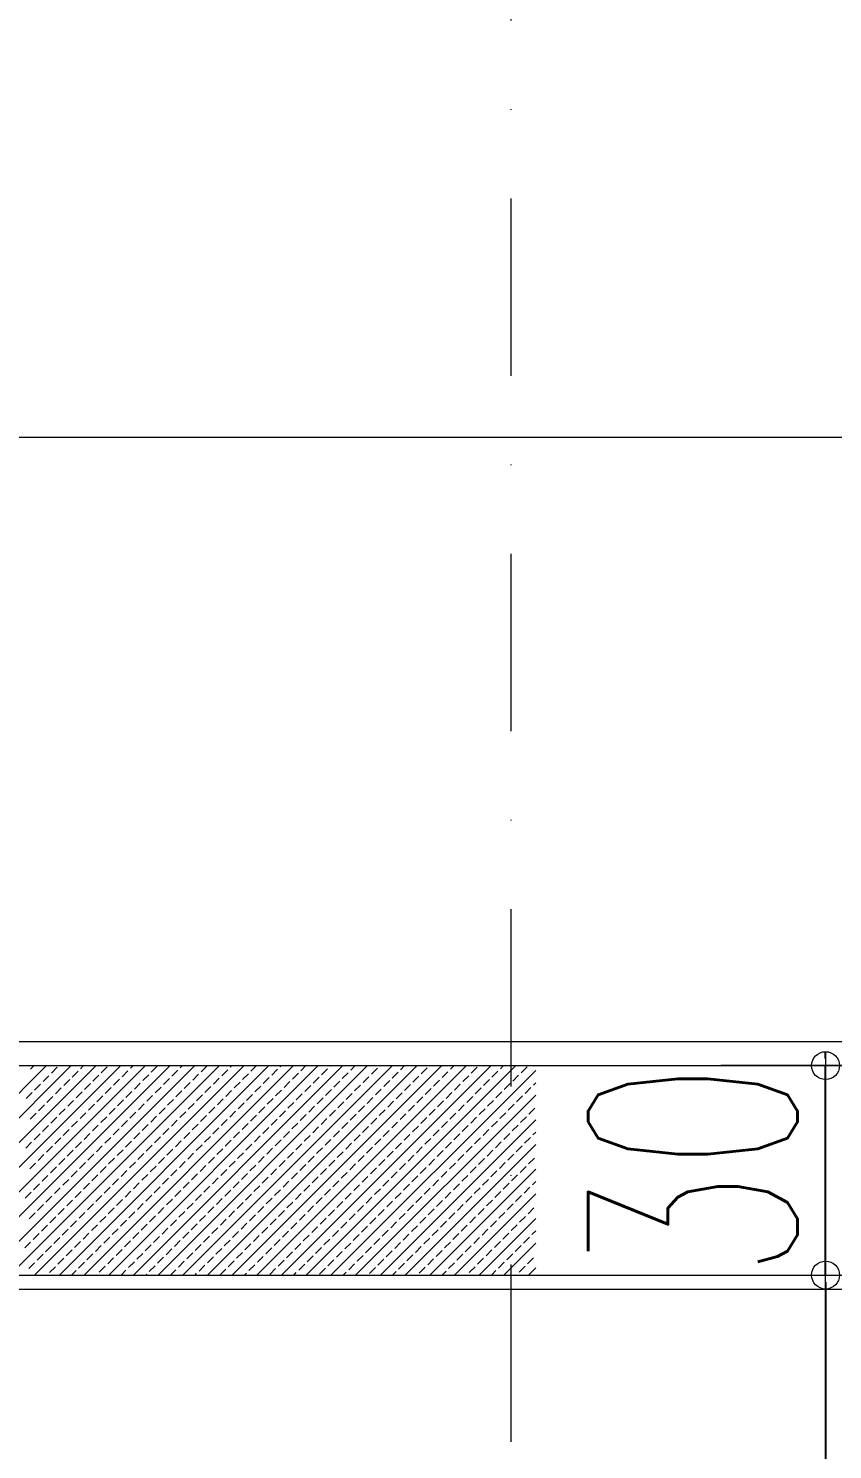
# Model space of a CAD drawing. Header units: millimetres. Extents: x -16104 to 67872, y -88009 to 12107.
# Drawn here: x 45326.8 to 45442, y 11371.1 to 11574.7 of the extents above; entities that cross this region are included whole.
import ezdxf

# ---------------------------------------------------------------- set-up
doc = ezdxf.new("R2010")
doc.units = ezdxf.units.MM
doc.linetypes.add('DASHDOTX2', pattern=[50.8, 25.4, -12.7, 0, -12.7])
doc.layers.get('0').update_dxf_attribs({"color": 241})
doc.layers.add('TARAMA', color=8, linetype='Continuous', lineweight=15)
doc.styles.add('DIM', font='Txttw.shx', dxfattribs={"width": 0.6})
doc.dimstyles.new('50', dxfattribs={"dimscale": 0, "dimtxt": 30, "dimasz": 1, "dimexe": 0, "dimexo": 2, "dimgap": 4, "dimtad": 1, "dimdec": 0, "dimzin": 0, "dimdsep": 46, "dimtxsty": 'DIM', "dimblk1": 'DOT', "dimblk2": 'DOT', "dimsah": 1, "dimcen": 1.5, "dimdle": 3, "dimse1": 1, "dimse2": 1, "dimclrd": 256, "dimclre": 9, "dimclrt": 256, "dimadec": 0, "dimazin": 0, "dimtfac": 0.24, "dimtdec": 0, "dimtix": 1, "dimtmove": 2, "dimatfit": 3, "dimldrblk": 'DOT', "dimfxl": 0, "dimtolj": 1, "dimtzin": 15, "dimarcsym": 0})

# ---------------------------------------------------------------- blocks, each defined once
blk = doc.blocks.new('DOT')
for p, q in [((0, 15), (0, -15)), ((-2, 0), (0, 0)), ((2, 0), (0, 0))]:
    blk.add_line(p, q)
blk.add_circle((0, 0), 2)
blk = doc.blocks.new('*D400')
at = {"layer": 'Defpoints', "color": 0, "transparency": 16777216}
for p in [(45440.95, 11396.09), (45440.95, 11131.09), (45440.95, 11131.09)]:
    blk.add_point(p, dxfattribs=at)
at = {"layer": 'TARAMA', "lineweight": -2, "transparency": 16777216}
blk.add_line((45440.95, 11395.09), (45440.95, 11132.09), dxfattribs=at)
for p, rotation in [((45440.95, 11396.09), 90), ((45440.95, 11131.09), 270)]:
    blk.add_blockref('DOT', p, dxfattribs=dict(at, rotation=rotation))
at = {"layer": 'TARAMA', "transparency": 16777216, "insert": (45421.95, 11263.59), "char_height": 30, "attachment_point": 5, "rotation": 90, "style": 'DIM'}
blk.add_mtext('\\A1;270', dxfattribs=at)
blk = doc.blocks.new('*D401')
at = {"layer": 'Defpoints', "color": 0, "transparency": 16777216}
for p in [(45440.95, 11426.09), (45480.63, 11426.09), (45480.63, 11396.09)]:
    blk.add_point(p, dxfattribs=at)
at = {"layer": 'TARAMA', "lineweight": -2, "transparency": 16777216}
for p, q in [((45440.95, 11427.09), (45440.95, 11428.09)), ((45440.95, 11396.09), (45440.95, 11426.09)), ((45440.95, 11395.09), (45440.95, 11394.09))]:
    blk.add_line(p, q, dxfattribs=at)
for p, rotation in [((45440.95, 11426.09), 270), ((45440.95, 11396.09), 90)]:
    blk.add_blockref('DOT', p, dxfattribs=dict(at, rotation=rotation))
at = {"layer": 'TARAMA', "transparency": 16777216, "insert": (45421.95, 11411.09), "char_height": 30, "attachment_point": 5, "rotation": 90, "style": 'DIM'}
blk.add_mtext('\\A1;30', dxfattribs=at)

msp = doc.modelspace()

# ---------------------------------------------------------------- linework, layer by layer
at = {"layer": 'TARAMA', "linetype": 'DASHDOTX2'}
msp.add_line((45395.94, 8929.01), (45395.94, 11822.7), dxfattribs=at)
at = {"layer": 'TARAMA'}
for p, q in [((45450.95, 11516.09), (44946.45, 11516.09)), ((44927.62, 11429.57), (45378.43, 11429.57)), ((44511.45, 11426.09), (45575.95, 11426.09)), ((45299.43, 11396.09), (45329.43, 11426.09)), ((45302.96, 11396.09), (45332.96, 11426.09)), ((45306.5, 11396.09), (45336.5, 11426.09)), ((45310.03, 11396.09), (45340.03, 11426.09)), ((45313.57, 11396.09), (45343.57, 11426.09)), ((45317.11, 11396.09), (45347.11, 11426.09)), ((45320.64, 11396.09), (45350.64, 11426.09)), ((45324.18, 11396.09), (45354.18, 11426.09)), ((45327.14, 11425.57), (45327.66, 11426.09)), ((45327.71, 11396.09), (45357.71, 11426.09)), ((45330.11, 11425.01), (45330.96, 11425.86)), ((45331.25, 11396.09), (45361.25, 11426.09)), ((45334.28, 11425.64), (45334.73, 11426.09)), ((45334.78, 11396.09), (45364.78, 11426.09)), ((45337.25, 11425.08), (45338.1, 11425.93)), ((45338.32, 11396.09), (45368.32, 11426.09)), ((45341.43, 11425.71), (45341.8, 11426.09)), ((45341.85, 11396.09), (45371.85, 11426.09)), ((45344.4, 11425.15), (45345.24, 11426)), ((45345.39, 11396.09), (45375.39, 11426.09)), ((45348.57, 11425.78), (45348.87, 11426.09)), ((45348.93, 11396.09), (45378.93, 11426.09)), ((45351.54, 11425.22), (45352.39, 11426.07)), ((45352.46, 11396.09), (45382.46, 11426.09)), ((45355.71, 11425.86), (45355.94, 11426.09)), ((45356, 11396.09), (45386, 11426.09)), ((45358.68, 11425.29), (45359.48, 11426.09)), ((45359.53, 11396.09), (45389.53, 11426.09)), ((45362.85, 11425.93), (45363.01, 11426.09)), ((45363.07, 11396.09), (45393.07, 11426.09)), ((45365.82, 11425.36), (45366.55, 11426.09)), ((45366.6, 11396.09), (45396.6, 11426.09)), ((45369.99, 11426), (45370.08, 11426.09)), ((45372.96, 11425.43), (45373.62, 11426.09)), ((45377.13, 11426.07), (45377.15, 11426.09)), ((45380.1, 11425.5), (45380.69, 11426.09)), ((45383.07, 11424.94), (45383.92, 11425.78)), ((45387.25, 11425.57), (45387.76, 11426.09)), ((45390.22, 11425.01), (45391.06, 11425.86)), ((45394.39, 11425.64), (45394.83, 11426.09)), ((45397.36, 11425.08), (45398.21, 11425.93)), ((45328.91, 11423.8), (45329.76, 11424.65)), ((45331.88, 11423.24), (45332.73, 11424.09)), ((45333.08, 11424.44), (45333.93, 11425.29)), ((45336.05, 11423.88), (45336.9, 11424.72)), ((45339.02, 11423.31), (45339.87, 11424.16)), ((45340.22, 11424.51), (45341.07, 11425.36)), ((45343.19, 11423.95), (45344.04, 11424.79)), ((45346.16, 11423.38), (45347.01, 11424.23)), ((45347.37, 11424.58), (45348.21, 11425.43)), ((45350.34, 11424.02), (45351.18, 11424.87)), ((45353.31, 11423.45), (45354.15, 11424.3)), ((45354.51, 11424.65), (45355.36, 11425.5)), ((45356.28, 11422.89), (45357.12, 11423.73)), ((45357.48, 11424.09), (45358.33, 11424.94)), ((45360.45, 11423.52), (45361.3, 11424.37)), ((45361.65, 11424.72), (45362.5, 11425.57)), ((45363.42, 11422.96), (45364.27, 11423.8)), ((45364.62, 11424.16), (45365.47, 11425.01)), ((45367.59, 11423.59), (45368.44, 11424.44)), ((45368.79, 11424.79), (45369.64, 11425.64)), ((45370.14, 11396.09), (45399.45, 11425.4)), ((45370.56, 11423.03), (45371.41, 11423.88)), ((45371.76, 11424.23), (45372.61, 11425.08)), ((45374.73, 11423.66), (45375.58, 11424.51)), ((45375.93, 11424.87), (45376.78, 11425.71)), ((45377.7, 11423.1), (45378.55, 11423.95)), ((45378.9, 11424.3), (45379.75, 11425.15)), ((45381.87, 11423.73), (45382.72, 11424.58)), ((45384.84, 11423.17), (45385.69, 11424.02)), ((45386.04, 11424.37), (45386.89, 11425.22)), ((45389.01, 11423.8), (45389.86, 11424.65)), ((45391.98, 11423.24), (45392.83, 11424.09)), ((45393.19, 11424.44), (45394.03, 11425.29)), ((45396.16, 11423.88), (45397, 11424.72)), ((45326.51, 11421.4), (45327.35, 11422.25)), ((45327.71, 11422.6), (45328.56, 11423.45)), ((45329.48, 11420.83), (45330.32, 11421.68)), ((45330.68, 11422.04), (45331.53, 11422.89)), ((45333.65, 11421.47), (45334.5, 11422.32)), ((45334.85, 11422.67), (45335.7, 11423.52)), ((45336.62, 11420.91), (45337.47, 11421.75)), ((45337.82, 11422.11), (45338.67, 11422.96)), ((45340.79, 11421.54), (45341.64, 11422.39)), ((45341.99, 11422.74), (45342.84, 11423.59)), ((45343.76, 11420.98), (45344.61, 11421.82)), ((45344.96, 11422.18), (45345.81, 11423.03)), ((45347.93, 11421.61), (45348.78, 11422.46)), ((45349.13, 11422.81), (45349.98, 11423.66)), ((45350.9, 11421.05), (45351.75, 11421.9)), ((45352.1, 11422.25), (45352.95, 11423.1)), ((45355.07, 11421.68), (45355.92, 11422.53)), ((45358.04, 11421.12), (45358.89, 11421.97)), ((45359.25, 11422.32), (45360.09, 11423.17)), ((45362.22, 11421.75), (45363.06, 11422.6)), ((45365.18, 11421.19), (45366.03, 11422.04)), ((45366.39, 11422.39), (45367.24, 11423.24)), ((45369.36, 11421.82), (45370.21, 11422.67)), ((45372.33, 11421.26), (45373.18, 11422.11)), ((45373.53, 11422.46), (45374.38, 11423.31)), ((45373.67, 11396.09), (45399.45, 11421.86)), ((45376.5, 11421.9), (45377.35, 11422.74)), ((45379.47, 11421.33), (45380.32, 11422.18)), ((45380.67, 11422.53), (45381.52, 11423.38)), ((45383.64, 11421.97), (45384.49, 11422.81)), ((45386.61, 11421.4), (45387.46, 11422.25)), ((45387.81, 11422.6), (45388.66, 11423.45)), ((45389.58, 11420.83), (45390.43, 11421.68)), ((45390.78, 11422.04), (45391.63, 11422.89)), ((45393.75, 11421.47), (45394.6, 11422.32)), ((45394.95, 11422.67), (45395.8, 11423.52)), ((45396.72, 11420.91), (45397.57, 11421.75)), ((45397.92, 11422.11), (45398.77, 11422.96)), ((45399.13, 11423.31), (45399.45, 11423.63)), ((45328.27, 11419.63), (45329.12, 11420.48)), ((45331.24, 11419.07), (45332.09, 11419.92)), ((45332.45, 11420.27), (45333.29, 11421.12)), ((45335.42, 11419.7), (45336.26, 11420.55)), ((45338.39, 11419.14), (45339.23, 11419.99)), ((45339.59, 11420.34), (45340.44, 11421.19)), ((45342.56, 11419.77), (45343.41, 11420.62)), ((45345.53, 11419.21), (45346.38, 11420.06)), ((45346.73, 11420.41), (45347.58, 11421.26)), ((45349.7, 11419.84), (45350.55, 11420.69)), ((45352.67, 11419.28), (45353.52, 11420.13)), ((45353.87, 11420.48), (45354.72, 11421.33)), ((45356.84, 11419.92), (45357.69, 11420.76)), ((45359.81, 11419.35), (45360.66, 11420.2)), ((45361.01, 11420.55), (45361.86, 11421.4)), ((45362.78, 11418.78), (45363.63, 11419.63)), ((45363.98, 11419.99), (45364.83, 11420.83)), ((45366.95, 11419.42), (45367.8, 11420.27)), ((45368.15, 11420.62), (45369, 11421.47)), ((45369.92, 11418.85), (45370.77, 11419.7)), ((45371.12, 11420.06), (45371.97, 11420.91)), ((45374.09, 11419.49), (45374.94, 11420.34)), ((45375.3, 11420.69), (45376.15, 11421.54)), ((45377.06, 11418.93), (45377.91, 11419.77)), ((45378.27, 11420.13), (45379.11, 11420.98)), ((45381.24, 11419.56), (45382.08, 11420.41)), ((45382.44, 11420.76), (45383.29, 11421.61)), ((45384.21, 11419), (45385.05, 11419.84)), ((45385.41, 11420.2), (45386.26, 11421.05)), ((45388.38, 11419.63), (45389.23, 11420.48)), ((45391.35, 11419.07), (45392.2, 11419.92)), ((45392.55, 11420.27), (45393.4, 11421.12)), ((45395.52, 11419.7), (45396.37, 11420.55)), ((45398.49, 11419.14), (45399.34, 11419.99)), ((45327.07, 11418.43), (45327.92, 11419.28)), ((45330.04, 11417.87), (45330.89, 11418.71)), ((45333.01, 11417.3), (45333.86, 11418.15)), ((45334.21, 11418.5), (45335.06, 11419.35)), ((45335.98, 11416.73), (45336.83, 11417.58)), ((45337.18, 11417.94), (45338.03, 11418.78)), ((45340.15, 11417.37), (45341, 11418.22)), ((45341.36, 11418.57), (45342.2, 11419.42)), ((45343.12, 11416.8), (45343.97, 11417.65)), ((45344.33, 11418.01), (45345.17, 11418.85)), ((45347.3, 11417.44), (45348.14, 11418.29)), ((45348.5, 11418.64), (45349.35, 11419.49)), ((45350.26, 11416.88), (45351.11, 11417.72)), ((45351.47, 11418.08), (45352.32, 11418.93)), ((45354.44, 11417.51), (45355.29, 11418.36)), ((45355.64, 11418.71), (45356.49, 11419.56)), ((45357.41, 11416.95), (45358.26, 11417.79)), ((45358.61, 11418.15), (45359.46, 11419)), ((45361.58, 11417.58), (45362.43, 11418.43)), ((45364.55, 11417.02), (45365.4, 11417.87)), ((45365.75, 11418.22), (45366.6, 11419.07)), ((45368.72, 11417.65), (45369.57, 11418.5)), ((45371.69, 11417.09), (45372.54, 11417.94)), ((45372.89, 11418.29), (45373.74, 11419.14)), ((45375.86, 11417.72), (45376.71, 11418.57)), ((45377.21, 11396.09), (45399.45, 11418.33)), ((45378.83, 11417.16), (45379.68, 11418.01)), ((45380.03, 11418.36), (45380.88, 11419.21)), ((45383, 11417.79), (45383.85, 11418.64)), ((45385.97, 11417.23), (45386.82, 11418.08)), ((45387.18, 11418.43), (45388.02, 11419.28)), ((45390.15, 11417.87), (45390.99, 11418.71)), ((45393.12, 11417.3), (45393.96, 11418.15)), ((45394.32, 11418.5), (45395.17, 11419.35)), ((45396.09, 11416.73), (45396.93, 11417.58)), ((45397.29, 11417.94), (45398.14, 11418.78)), ((45327.64, 11415.46), (45328.49, 11416.31)), ((45328.84, 11416.66), (45329.69, 11417.51)), ((45330.61, 11414.9), (45331.46, 11415.74)), ((45331.81, 11416.1), (45332.66, 11416.95)), ((45334.78, 11415.53), (45335.63, 11416.38)), ((45337.75, 11414.97), (45338.6, 11415.81)), ((45338.95, 11416.17), (45339.8, 11417.02)), ((45341.92, 11415.6), (45342.77, 11416.45)), ((45344.89, 11415.04), (45345.74, 11415.89)), ((45346.09, 11416.24), (45346.94, 11417.09)), ((45349.06, 11415.67), (45349.91, 11416.52)), ((45352.03, 11415.11), (45352.88, 11415.96)), ((45353.23, 11416.31), (45354.08, 11417.16)), ((45356.2, 11415.74), (45357.05, 11416.59)), ((45359.17, 11415.18), (45360.02, 11416.03)), ((45360.38, 11416.38), (45361.23, 11417.23)), ((45363.35, 11415.81), (45364.19, 11416.66)), ((45366.32, 11415.25), (45367.16, 11416.1)), ((45367.52, 11416.45), (45368.37, 11417.3)), ((45370.49, 11415.89), (45371.34, 11416.73)), ((45373.46, 11415.32), (45374.31, 11416.17)), ((45374.66, 11416.52), (45375.51, 11417.37)), ((45376.43, 11414.75), (45377.28, 11415.6)), ((45377.63, 11415.96), (45378.48, 11416.8)), ((45380.6, 11415.39), (45381.45, 11416.24)), ((45381.8, 11416.59), (45382.65, 11417.44)), ((45383.57, 11414.82), (45384.42, 11415.67)), ((45384.77, 11416.03), (45385.62, 11416.88)), ((45387.74, 11415.46), (45388.59, 11416.31)), ((45388.94, 11416.66), (45389.79, 11417.51)), ((45390.71, 11414.9), (45391.56, 11415.74)), ((45391.91, 11416.1), (45392.76, 11416.95)), ((45394.88, 11415.53), (45395.73, 11416.38)), ((45397.85, 11414.97), (45398.7, 11415.81)), ((45399.06, 11416.17), (45399.45, 11416.56)), ((45326.44, 11414.26), (45327.28, 11415.11)), ((45329.41, 11413.69), (45330.25, 11414.54)), ((45332.38, 11413.13), (45333.22, 11413.98)), ((45333.58, 11414.33), (45334.43, 11415.18)), ((45336.55, 11413.76), (45337.4, 11414.61)), ((45339.52, 11413.2), (45340.37, 11414.05)), ((45340.72, 11414.4), (45341.57, 11415.25)), ((45343.69, 11413.83), (45344.54, 11414.68)), ((45346.66, 11413.27), (45347.51, 11414.12)), ((45347.86, 11414.47), (45348.71, 11415.32)), ((45349.63, 11412.7), (45350.48, 11413.55)), ((45350.83, 11413.91), (45351.68, 11414.75)), ((45353.8, 11413.34), (45354.65, 11414.19)), ((45355, 11414.54), (45355.85, 11415.39)), ((45356.77, 11412.77), (45357.62, 11413.62)), ((45357.97, 11413.98), (45358.82, 11414.82)), ((45360.94, 11413.41), (45361.79, 11414.26)), ((45362.14, 11414.61), (45362.99, 11415.46)), ((45363.91, 11412.84), (45364.76, 11413.69)), ((45365.11, 11414.05), (45365.96, 11414.9)), ((45368.08, 11413.48), (45368.93, 11414.33)), ((45369.29, 11414.68), (45370.13, 11415.53)), ((45371.05, 11412.92), (45371.9, 11413.76)), ((45372.26, 11414.12), (45373.1, 11414.97)), ((45375.23, 11413.55), (45376.07, 11414.4)), ((45378.2, 11412.99), (45379.04, 11413.83)), ((45379.4, 11414.19), (45380.25, 11415.04)), ((45380.75, 11396.09), (45399.45, 11414.79)), ((45382.37, 11413.62), (45383.22, 11414.47)), ((45385.34, 11413.06), (45386.19, 11413.91)), ((45386.54, 11414.26), (45387.39, 11415.11)), ((45389.51, 11413.69), (45390.36, 11414.54)), ((45392.48, 11413.13), (45393.33, 11413.98)), ((45393.68, 11414.33), (45394.53, 11415.18)), ((45396.65, 11413.76), (45397.5, 11414.61)), ((45327, 11411.29), (45327.85, 11412.14)), ((45328.2, 11412.49), (45329.05, 11413.34)), ((45329.97, 11410.72), (45330.82, 11411.57)), ((45331.17, 11411.93), (45332.02, 11412.77)), ((45334.14, 11411.36), (45334.99, 11412.21)), ((45335.34, 11412.56), (45336.19, 11413.41)), ((45337.11, 11410.79), (45337.96, 11411.64)), ((45338.31, 11412), (45339.16, 11412.84)), ((45341.28, 11411.43), (45342.13, 11412.28)), ((45342.49, 11412.63), (45343.34, 11413.48)), ((45344.25, 11410.86), (45345.1, 11411.71)), ((45345.46, 11412.07), (45346.31, 11412.92)), ((45348.43, 11411.5), (45349.27, 11412.35)), ((45351.4, 11410.94), (45352.24, 11411.78)), ((45352.6, 11412.14), (45353.45, 11412.99)), ((45355.57, 11411.57), (45356.42, 11412.42)), ((45358.54, 11411.01), (45359.39, 11411.85)), ((45359.74, 11412.21), (45360.59, 11413.06)), ((45362.71, 11411.64), (45363.56, 11412.49)), ((45365.68, 11411.08), (45366.53, 11411.93)), ((45366.88, 11412.28), (45367.73, 11413.13)), ((45369.85, 11411.71), (45370.7, 11412.56)), ((45372.82, 11411.15), (45373.67, 11412)), ((45374.02, 11412.35), (45374.87, 11413.2)), ((45376.99, 11411.78), (45377.84, 11412.63)), ((45379.96, 11411.22), (45380.81, 11412.07)), ((45381.17, 11412.42), (45382.01, 11413.27)), ((45382.93, 11410.65), (45383.78, 11411.5)), ((45384.14, 11411.85), (45384.98, 11412.7)), ((45387.11, 11411.29), (45387.95, 11412.14)), ((45388.31, 11412.49), (45389.16, 11413.34)), ((45390.08, 11410.72), (45390.92, 11411.57)), ((45391.28, 11411.93), (45392.13, 11412.77)), ((45394.25, 11411.36), (45395.1, 11412.21)), ((45395.45, 11412.56), (45396.3, 11413.41)), ((45397.22, 11410.79), (45398.07, 11411.64)), ((45398.42, 11412), (45399.27, 11412.84)), ((45328.77, 11409.52), (45329.62, 11410.37)), ((45331.74, 11408.96), (45332.59, 11409.8)), ((45332.94, 11410.16), (45333.79, 11411.01)), ((45335.91, 11409.59), (45336.76, 11410.44)), ((45338.88, 11409.03), (45339.73, 11409.87)), ((45340.08, 11410.23), (45340.93, 11411.08)), ((45343.05, 11409.66), (45343.9, 11410.51)), ((45346.02, 11409.1), (45346.87, 11409.95)), ((45347.22, 11410.3), (45348.07, 11411.15)), ((45350.19, 11409.73), (45351.04, 11410.58)), ((45353.16, 11409.17), (45354.01, 11410.02)), ((45354.37, 11410.37), (45355.21, 11411.22)), ((45356.13, 11408.6), (45356.98, 11409.45)), ((45357.34, 11409.8), (45358.18, 11410.65)), ((45360.31, 11409.24), (45361.15, 11410.09)), ((45361.51, 11410.44), (45362.36, 11411.29)), ((45363.28, 11408.67), (45364.12, 11409.52)), ((45364.48, 11409.87), (45365.33, 11410.72)), ((45367.45, 11409.31), (45368.3, 11410.16)), ((45368.65, 11410.51), (45369.5, 11411.36)), ((45370.42, 11408.74), (45371.27, 11409.59)), ((45371.62, 11409.95), (45372.47, 11410.79)), ((45374.59, 11409.38), (45375.44, 11410.23)), ((45375.79, 11410.58), (45376.64, 11411.43)), ((45377.56, 11408.81), (45378.41, 11409.66)), ((45378.76, 11410.02), (45379.61, 11410.86)), ((45381.73, 11409.45), (45382.58, 11410.3)), ((45384.28, 11396.09), (45399.45, 11411.26)), ((45384.7, 11408.88), (45385.55, 11409.73)), ((45385.9, 11410.09), (45386.75, 11410.94)), ((45388.87, 11409.52), (45389.72, 11410.37)), ((45391.84, 11408.96), (45392.69, 11409.8)), ((45393.04, 11410.16), (45393.89, 11411.01)), ((45396.01, 11409.59), (45396.86, 11410.44)), ((45398.98, 11409.03), (45399.45, 11409.49)), ((45326.36, 11407.12), (45327.21, 11407.97)), ((45327.57, 11408.32), (45328.42, 11409.17)), ((45329.33, 11406.55), (45330.18, 11407.4)), ((45330.54, 11407.75), (45331.39, 11408.6)), ((45333.51, 11407.19), (45334.35, 11408.04)), ((45334.71, 11408.39), (45335.56, 11409.24)), ((45336.48, 11406.62), (45337.32, 11407.47)), ((45337.68, 11407.82), (45338.53, 11408.67)), ((45340.65, 11407.26), (45341.5, 11408.11)), ((45341.85, 11408.46), (45342.7, 11409.31)), ((45343.62, 11406.69), (45344.47, 11407.54)), ((45344.82, 11407.89), (45345.67, 11408.74)), ((45347.79, 11407.33), (45348.64, 11408.18)), ((45348.99, 11408.53), (45349.84, 11409.38)), ((45350.76, 11406.76), (45351.61, 11407.61)), ((45351.96, 11407.97), (45352.81, 11408.81)), ((45354.93, 11407.4), (45355.78, 11408.25)), ((45357.9, 11406.83), (45358.75, 11407.68)), ((45359.1, 11408.04), (45359.95, 11408.88)), ((45362.07, 11407.47), (45362.92, 11408.32)), ((45365.04, 11406.9), (45365.89, 11407.75)), ((45366.25, 11408.11), (45367.09, 11408.96)), ((45369.22, 11407.54), (45370.06, 11408.39)), ((45372.19, 11406.98), (45373.03, 11407.82)), ((45373.39, 11408.18), (45374.24, 11409.03)), ((45376.36, 11407.61), (45377.21, 11408.46)), ((45379.33, 11407.05), (45380.18, 11407.89)), ((45380.53, 11408.25), (45381.38, 11409.1)), ((45383.5, 11407.68), (45384.35, 11408.53)), ((45386.47, 11407.12), (45387.32, 11407.97)), ((45387.67, 11408.32), (45388.52, 11409.17)), ((45387.82, 11396.09), (45399.45, 11407.72)), ((45389.44, 11406.55), (45390.29, 11407.4)), ((45390.64, 11407.75), (45391.49, 11408.6)), ((45393.61, 11407.19), (45394.46, 11408.04)), ((45394.81, 11408.39), (45395.66, 11409.24)), ((45396.58, 11406.62), (45397.43, 11407.47)), ((45397.78, 11407.82), (45398.63, 11408.67)), ((45328.13, 11405.35), (45328.98, 11406.2)), ((45331.1, 11404.78), (45331.95, 11405.63)), ((45332.3, 11405.99), (45333.15, 11406.83)), ((45335.27, 11405.42), (45336.12, 11406.27)), ((45338.24, 11404.85), (45339.09, 11405.7)), ((45339.45, 11406.06), (45340.29, 11406.9)), ((45342.42, 11405.49), (45343.26, 11406.34)), ((45345.39, 11404.92), (45346.23, 11405.77)), ((45346.59, 11406.13), (45347.44, 11406.98)), ((45349.56, 11405.56), (45350.41, 11406.41)), ((45352.53, 11405), (45353.38, 11405.84)), ((45353.73, 11406.2), (45354.58, 11407.05)), ((45356.7, 11405.63), (45357.55, 11406.48)), ((45359.67, 11405.07), (45360.52, 11405.91)), ((45360.87, 11406.27), (45361.72, 11407.12)), ((45363.84, 11405.7), (45364.69, 11406.55)), ((45366.81, 11405.14), (45367.66, 11405.99)), ((45368.01, 11406.34), (45368.86, 11407.19)), ((45369.78, 11404.57), (45370.63, 11405.42)), ((45370.98, 11405.77), (45371.83, 11406.62)), ((45373.95, 11405.21), (45374.8, 11406.06)), ((45375.16, 11406.41), (45376, 11407.26)), ((45376.92, 11404.64), (45377.77, 11405.49)), ((45378.12, 11405.84), (45378.97, 11406.69)), ((45381.09, 11405.28), (45381.94, 11406.13)), ((45382.3, 11406.48), (45383.15, 11407.33)), ((45384.06, 11404.71), (45384.91, 11405.56)), ((45385.27, 11405.91), (45386.12, 11406.76)), ((45388.24, 11405.35), (45389.09, 11406.2)), ((45391.21, 11404.78), (45392.05, 11405.63)), ((45392.41, 11405.99), (45393.26, 11406.83)), ((45395.38, 11405.42), (45396.23, 11406.27)), ((45398.35, 11404.85), (45399.2, 11405.7)), ((45326.93, 11404.15), (45327.78, 11405)), ((45329.9, 11403.58), (45330.75, 11404.43)), ((45332.87, 11403.02), (45333.72, 11403.86)), ((45334.07, 11404.22), (45334.92, 11405.07)), ((45337.04, 11403.65), (45337.89, 11404.5)), ((45340.01, 11403.09), (45340.86, 11403.94)), ((45341.21, 11404.29), (45342.06, 11405.14)), ((45342.98, 11402.52), (45343.83, 11403.37)), ((45344.18, 11403.72), (45345.03, 11404.57)), ((45347.15, 11403.16), (45348, 11404.01)), ((45348.36, 11404.36), (45349.2, 11405.21)), ((45350.12, 11402.59), (45350.97, 11403.44)), ((45351.33, 11403.79), (45352.17, 11404.64)), ((45354.3, 11403.23), (45355.14, 11404.08)), ((45355.5, 11404.43), (45356.35, 11405.28)), ((45357.27, 11402.66), (45358.11, 11403.51)), ((45358.47, 11403.86), (45359.32, 11404.71)), ((45361.44, 11403.3), (45362.29, 11404.15)), ((45362.64, 11404.5), (45363.49, 11405.35)), ((45364.41, 11402.73), (45365.26, 11403.58)), ((45365.61, 11403.94), (45366.46, 11404.78)), ((45368.58, 11403.37), (45369.43, 11404.22)), ((45371.55, 11402.8), (45372.4, 11403.65)), ((45372.75, 11404.01), (45373.6, 11404.85)), ((45375.72, 11403.44), (45376.57, 11404.29)), ((45378.69, 11402.87), (45379.54, 11403.72)), ((45379.89, 11404.08), (45380.74, 11404.92)), ((45382.86, 11403.51), (45383.71, 11404.36)), ((45385.83, 11402.95), (45386.68, 11403.79)), ((45387.03, 11404.15), (45387.88, 11405)), ((45390, 11403.58), (45390.85, 11404.43)), ((45391.35, 11396.09), (45399.45, 11404.18)), ((45392.97, 11403.02), (45393.82, 11403.86)), ((45394.18, 11404.22), (45395.02, 11405.07)), ((45397.15, 11403.65), (45397.99, 11404.5)), ((45327.5, 11401.18), (45328.34, 11402.03)), ((45328.7, 11402.38), (45329.55, 11403.23)), ((45330.47, 11400.61), (45331.31, 11401.46)), ((45331.67, 11401.81), (45332.52, 11402.66)), ((45334.64, 11401.25), (45335.49, 11402.1)), ((45335.84, 11402.45), (45336.69, 11403.3)), ((45337.61, 11400.68), (45338.46, 11401.53)), ((45338.81, 11401.88), (45339.66, 11402.73)), ((45341.78, 11401.32), (45342.63, 11402.17)), ((45344.75, 11400.75), (45345.6, 11401.6)), ((45345.95, 11401.96), (45346.8, 11402.8)), ((45348.92, 11401.39), (45349.77, 11402.24)), ((45351.89, 11400.82), (45352.74, 11401.67)), ((45353.09, 11402.03), (45353.94, 11402.87)), ((45356.06, 11401.46), (45356.91, 11402.31)), ((45359.03, 11400.89), (45359.88, 11401.74)), ((45360.24, 11402.1), (45361.08, 11402.95)), ((45363.2, 11401.53), (45364.05, 11402.38)), ((45366.17, 11400.97), (45367.02, 11401.81)), ((45367.38, 11402.17), (45368.23, 11403.02)), ((45370.35, 11401.6), (45371.2, 11402.45)), ((45373.32, 11401.04), (45374.17, 11401.88)), ((45374.52, 11402.24), (45375.37, 11403.09)), ((45376.29, 11400.47), (45377.13, 11401.32)), ((45377.49, 11401.67), (45378.34, 11402.52)), ((45380.46, 11401.11), (45381.31, 11401.96)), ((45381.66, 11402.31), (45382.51, 11403.16)), ((45383.43, 11400.54), (45384.28, 11401.39)), ((45384.63, 11401.74), (45385.48, 11402.59)), ((45387.6, 11401.18), (45388.45, 11402.03)), ((45388.8, 11402.38), (45389.65, 11403.23)), ((45390.57, 11400.61), (45391.42, 11401.46)), ((45391.77, 11401.81), (45392.62, 11402.66)), ((45394.74, 11401.25), (45395.59, 11402.1)), ((45395.94, 11402.45), (45396.79, 11403.3)), ((45397.71, 11400.68), (45398.56, 11401.53)), ((45398.91, 11401.88), (45399.45, 11402.42)), ((45326.29, 11399.98), (45327.14, 11400.82)), ((45329.26, 11399.41), (45330.11, 11400.26)), ((45332.23, 11398.84), (45333.08, 11399.69)), ((45333.44, 11400.05), (45334.28, 11400.89)), ((45336.41, 11399.48), (45337.25, 11400.33)), ((45339.38, 11398.91), (45340.22, 11399.76)), ((45340.58, 11400.12), (45341.43, 11400.97)), ((45343.55, 11399.55), (45344.4, 11400.4)), ((45346.52, 11398.99), (45347.37, 11399.83)), ((45347.72, 11400.19), (45348.57, 11401.04)), ((45349.49, 11398.42), (45350.34, 11399.27)), ((45350.69, 11399.62), (45351.54, 11400.47)), ((45353.66, 11399.06), (45354.51, 11399.9)), ((45354.86, 11400.26), (45355.71, 11401.11)), ((45356.63, 11398.49), (45357.48, 11399.34)), ((45357.83, 11399.69), (45358.68, 11400.54)), ((45360.8, 11399.13), (45361.65, 11399.98)), ((45362, 11400.33), (45362.85, 11401.18)), ((45363.77, 11398.56), (45364.62, 11399.41)), ((45364.97, 11399.76), (45365.82, 11400.61)), ((45367.94, 11399.2), (45368.79, 11400.05)), ((45369.14, 11400.4), (45369.99, 11401.25)), ((45370.91, 11398.63), (45371.76, 11399.48)), ((45372.11, 11399.83), (45372.96, 11400.68)), ((45375.08, 11399.27), (45375.93, 11400.12)), ((45378.05, 11398.7), (45378.9, 11399.55)), ((45379.26, 11399.9), (45380.1, 11400.75)), ((45382.23, 11399.34), (45383.07, 11400.19)), ((45385.2, 11398.77), (45386.04, 11399.62)), ((45386.4, 11399.98), (45387.25, 11400.82)), ((45389.37, 11399.41), (45390.22, 11400.26)), ((45392.34, 11398.84), (45393.19, 11399.69)), ((45393.54, 11400.05), (45394.39, 11400.89)), ((45394.89, 11396.09), (45399.45, 11400.65)), ((45396.51, 11399.48), (45397.36, 11400.33)), ((45326.86, 11397.01), (45327.71, 11397.85)), ((45328.06, 11398.21), (45328.91, 11399.06)), ((45329.83, 11396.44), (45330.68, 11397.29)), ((45331.03, 11397.64), (45331.88, 11398.49)), ((45334, 11397.08), (45334.85, 11397.92)), ((45335.2, 11398.28), (45336.05, 11399.13)), ((45336.97, 11396.51), (45337.82, 11397.36)), ((45338.17, 11397.71), (45339.02, 11398.56)), ((45341.14, 11397.15), (45341.99, 11398)), ((45342.35, 11398.35), (45343.19, 11399.2)), ((45344.11, 11396.58), (45344.96, 11397.43)), ((45345.32, 11397.78), (45346.16, 11398.63)), ((45348.29, 11397.22), (45349.13, 11398.07)), ((45351.25, 11396.65), (45352.1, 11397.5)), ((45352.46, 11397.85), (45353.31, 11398.7)), ((45355.43, 11397.29), (45356.28, 11398.14)), ((45358.4, 11396.72), (45359.25, 11397.57)), ((45359.6, 11397.92), (45360.45, 11398.77)), ((45362.57, 11397.36), (45363.42, 11398.21)), ((45365.54, 11396.79), (45366.39, 11397.64)), ((45366.74, 11398), (45367.59, 11398.84)), ((45369.71, 11397.43), (45370.56, 11398.28)), ((45372.68, 11396.86), (45373.53, 11397.71)), ((45373.88, 11398.07), (45374.73, 11398.91)), ((45376.85, 11397.5), (45377.7, 11398.35)), ((45379.82, 11396.93), (45380.67, 11397.78)), ((45381.02, 11398.14), (45381.87, 11398.99)), ((45383.99, 11397.57), (45384.84, 11398.42)), ((45386.96, 11397.01), (45387.81, 11397.85)), ((45388.17, 11398.21), (45389.01, 11399.06)), ((45389.93, 11396.44), (45390.78, 11397.29)), ((45391.14, 11397.64), (45391.98, 11398.49)), ((45394.11, 11397.08), (45394.95, 11397.92)), ((45395.31, 11398.28), (45396.16, 11399.13)), ((45397.08, 11396.51), (45397.92, 11397.36)), ((45398.28, 11397.71), (45399.13, 11398.56)), ((44511.45, 11396.09), (45575.95, 11396.09)), ((45333.01, 11396.09), (45333.65, 11396.72)), ((45336.55, 11396.09), (45336.62, 11396.16)), ((45340.08, 11396.09), (45340.79, 11396.79)), ((45343.62, 11396.09), (45343.76, 11396.23)), ((45347.15, 11396.09), (45347.93, 11396.86)), ((45350.69, 11396.09), (45350.9, 11396.3)), ((45354.23, 11396.09), (45355.07, 11396.93)), ((45357.76, 11396.09), (45358.04, 11396.37)), ((45361.37, 11396.16), (45362.22, 11397.01)), ((45364.83, 11396.09), (45365.18, 11396.44)), ((45368.51, 11396.23), (45369.36, 11397.08)), ((45371.9, 11396.09), (45372.33, 11396.51)), ((45375.65, 11396.3), (45376.5, 11397.15)), ((45378.97, 11396.09), (45379.47, 11396.58)), ((45382.79, 11396.37), (45383.64, 11397.22)), ((45386.05, 11396.09), (45386.61, 11396.65)), ((45393.12, 11396.09), (45393.75, 11396.72)), ((45396.65, 11396.09), (45396.72, 11396.16)), ((45398.42, 11396.09), (45399.45, 11397.11))]:
    msp.add_line(p, q, dxfattribs=at)
at = {"layer": 'TARAMA', "color": 4, "ltscale": 0.02}
msp.add_line((44934.27, 11429.57), (45502.99, 11429.57), dxfattribs=at)
msp.add_line((44934.27, 11429.57), (45502.99, 11429.57), dxfattribs=at)
at = {"layer": 'TARAMA'}
msp.add_lwpolyline([(45302.95, 11394.09), (45528.95, 11394.09), (45528.95, 11221.09), (45528.95, 11133.09), (45302.95, 11133.09)], close=True, dxfattribs=at)

# ---------------------------------------------------------------- dimensions: what is measured, and where the dimension line sits
dim = msp.add_linear_dim(base=(45440.95, 11426.09), p1=(45480.63, 11396.09), p2=(45480.63, 11426.09), angle=90, dimstyle='50', override={"dimscale": 1}, dxfattribs=at)
dim.commit()
dim.dimension.update_dxf_attribs({"geometry": '*D401', "text_midpoint": (45421.95, 11411.09)})
dim = msp.add_linear_dim(base=(45440.95, 11131.09), p1=(45440.95, 11396.09), p2=(45440.95, 11131.09), angle=90, text='270', dimstyle='50', override={"dimscale": 1}, dxfattribs=at)
dim.commit()
dim.dimension.update_dxf_attribs({"geometry": '*D400', "text_midpoint": (45421.95, 11263.59)})

doc.saveas('drawing.dxf')
